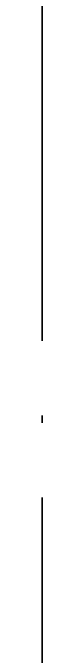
# Model space of a CAD drawing. Header units: inches. Extents: x 0 to 1813292486, y 0 to 3473589894.
# Drawn here: x 600540286 to 600540286, y 3473288745 to 3473290471 of the extents above; entities that cross this region are included whole.
import ezdxf

# ---------------------------------------------------------------- set-up
doc = ezdxf.new("R2010")
doc.units = ezdxf.units.IN
doc.header["$LTSCALE"] = 1000
doc.header["$MEASUREMENT"] = 0
doc.linetypes.add('AX-MALL-GIRD-200$0$DOTE', pattern=[2.4200000000000004, 2, -0.2, 0.02, -0.2])
for name, color, linetype in [('A-Anno-Note', 241, 'Continuous'), ('AX-MALL-DIM-P02$0$A-Detl-Thin', 131, 'Continuous'), ('AX-MALL-GIRD-200$0$A-Grid', 222, 'AX-MALL-GIRD-200$0$DOTE'), ('AX-MALL-P02-200$0$A-Anno-Note', 241, 'Continuous'), ('AX-MALL-WALL-P02$0$A-Anno-Note', 241, 'Continuous'), ('AX-MALL-WALL-P02-QT$0$A-Wind', 4, 'Continuous'), ('AX-MALL-ZTKD-P02$0$A-Anno-Note', 241, 'Continuous')]:
    doc.layers.add(name, color=color, linetype=linetype)

# ---------------------------------------------------------------- blocks, each defined once
blk = doc.blocks.new('AX-MALL-GIRD-200')
at = {"layer": 'AX-MALL-GIRD-200$0$A-Grid'}
blk.add_line((600378016.9458635, 3473171563.05953), (600339287.4069142, 3473067599.332448), dxfattribs=at)
blk = doc.blocks.new('AX-MALL-WALL-P02-QT')
at = {"layer": 'AX-MALL-WALL-P02-QT$0$A-Wind'}
blk.add_blockref('AX-MALL-GIRD-200', (0, 0), dxfattribs=at)
blk = doc.blocks.new('AX-MALL-WALL-P02')
at = {"layer": 'AX-MALL-WALL-P02$0$A-Anno-Note'}
blk.add_blockref('AX-MALL-WALL-P02-QT', (0, 0), dxfattribs=at)
blk = doc.blocks.new('AX-MALL-ZTKD-P02')
at = {"layer": 'AX-MALL-ZTKD-P02$0$A-Anno-Note'}
blk.add_blockref('AX-MALL-GIRD-200', (0, 0), dxfattribs=at)
blk = doc.blocks.new('AX-MALL-DIM-P02')
at = {"layer": 'AX-MALL-DIM-P02$0$A-Detl-Thin'}
blk.add_blockref('AX-MALL-ZTKD-P02', (-2.384185791015625e-06, 9.5367431640625e-07), dxfattribs=at)
blk = doc.blocks.new('AX-MALL-P02-200')
at = {"layer": 'AX-MALL-P02-200$0$A-Anno-Note'}
blk.add_blockref('AX-MALL-WALL-P02', (0, 0), dxfattribs=at)
blk.add_blockref('AX-MALL-DIM-P02', (0, 0), dxfattribs=at)

msp = doc.modelspace()

# ---------------------------------------------------------------- block references
at = {"layer": 'A-Anno-Note', "rotation": 20.43183869077545}
msp.add_blockref('AX-MALL-P02-200', (1250392458.527329, 9048125.682563305), dxfattribs=at)

doc.saveas('drawing.dxf')
